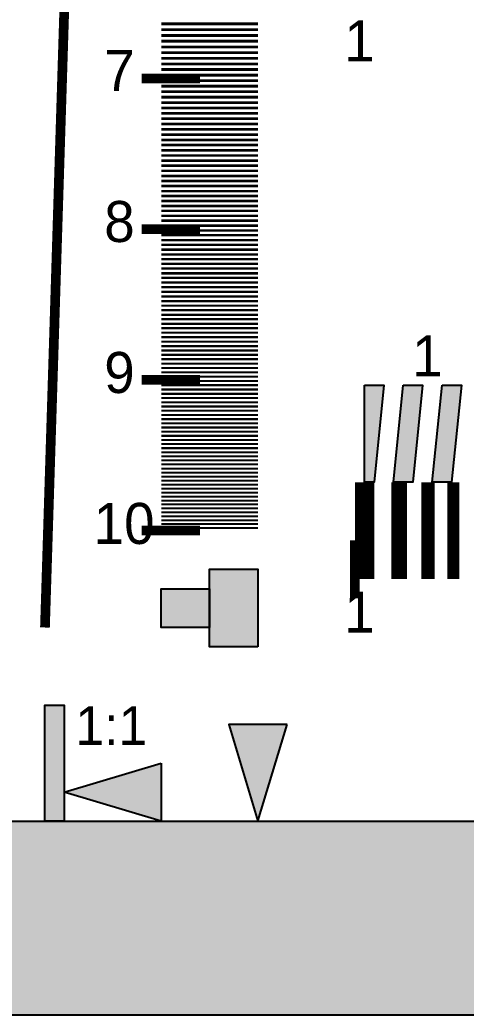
# Model space of a CAD drawing. Header units: millimetres. Extents: x 0 to 420, y 0 to 297.
# Drawn here: x 115.3 to 172.3, y 0 to 127.1 of the extents above; entities that cross this region are included whole.
import ezdxf

# ---------------------------------------------------------------- set-up
doc = ezdxf.new("R2010")
doc.units = ezdxf.units.MM
for name, color, linetype in [('FRAME', 7, 'Continuous'), ('GLUE', 1, 'Continuous'), ('LABELS', 7, 'Continuous'), ('PERIPHERY', 7, 'Continuous')]:
    doc.layers.add(name, color=color, linetype=linetype)

msp = doc.modelspace()

# ---------------------------------------------------------------- hatches: boundary and pattern name
at = {"layer": 'FRAME', "true_color": 0x000000}
h = msp.add_hatch(color=7, dxfattribs=at)
h.dxf.hatch_style = 1
h.paths.add_polyline_path([(145.75, 47.03), (139.57, 47.03), (139.57, 56.93), (145.75, 56.93), (145.75, 47.03)])
h = msp.add_hatch(color=7, dxfattribs=at)
h.dxf.hatch_style = 1
h.paths.add_polyline_path([(139.57, 49.5), (133.38, 49.5), (133.38, 54.45), (139.57, 54.45), (139.57, 49.5)])
h = msp.add_hatch(color=7, dxfattribs=at)
h.dxf.hatch_style = 1
h.paths.add_polyline_path([(121, 24.75), (118.53, 24.75), (118.53, 39.6), (121, 39.6), (121, 24.75)])
h = msp.add_hatch(color=7, dxfattribs=at)
h.dxf.hatch_style = 1
h.paths.add_polyline_path([(149.47, 37.12), (142.04, 37.12), (145.75, 24.75), (149.47, 37.12)])
h = msp.add_hatch(color=7, dxfattribs=at)
h.dxf.hatch_style = 1
h.paths.add_polyline_path([(133.38, 32.17), (133.38, 24.75), (121, 28.46), (133.38, 32.17)])
h = msp.add_hatch(color=7, dxfattribs=at)
h.dxf.hatch_style = 1
h.paths.add_polyline_path([(0, 24.75), (250.75, 24.75), (250.75, 0), (0, 0), (0, 24.75)])
at = {"layer": 'PERIPHERY', "true_color": 0x000000}
h = msp.add_hatch(color=7, dxfattribs=at)
h.dxf.hatch_style = 1
h.paths.add_polyline_path([(159.37, 80.44), (161.84, 80.44), (160.6, 68.06), (159.37, 68.06), (159.37, 80.44)])
h = msp.add_hatch(color=7, dxfattribs=at)
h.dxf.hatch_style = 1
h.paths.add_polyline_path([(164.32, 80.44), (166.79, 80.44), (165.55, 68.06), (163.08, 68.06), (164.32, 80.44)])
h = msp.add_hatch(color=7, dxfattribs=at)
h.dxf.hatch_style = 1
h.paths.add_polyline_path([(169.27, 80.44), (171.74, 80.44), (170.5, 68.06), (168.03, 68.06), (169.27, 80.44)])

# ---------------------------------------------------------------- linework, layer by layer
at = {"layer": 'FRAME', "color": 250}
for points in [[(145.75, 47.03), (139.57, 47.03), (139.57, 56.93), (145.75, 56.93), (145.75, 47.03)], [(139.57, 49.5), (133.38, 49.5), (133.38, 54.45), (139.57, 54.45), (139.57, 49.5)], [(121, 24.75), (118.53, 24.75), (118.53, 39.6), (121, 39.6), (121, 24.75)], [(149.47, 37.12), (142.04, 37.12), (145.75, 24.75), (149.47, 37.12)], [(133.38, 32.17), (133.38, 24.75), (121, 28.46), (133.38, 32.17)], [(0, 24.75), (250.75, 24.75), (250.75, 0), (0, 0), (0, 24.75)]]:
    msp.add_lwpolyline(points, close=True, dxfattribs=at)
at = {"layer": 'FRAME', "color": 250, "true_color": 0x000000}
for points in [[(145.75, 47.03), (145.75, 56.93), (139.57, 56.93)], [(139.57, 56.93), (139.57, 47.03), (145.75, 47.03)], [(139.57, 49.5), (139.57, 54.45), (133.38, 54.45)], [(133.38, 54.45), (133.38, 49.5), (139.57, 49.5)], [(121, 24.75), (121, 39.6), (118.53, 39.6)], [(118.53, 39.6), (118.53, 24.75), (121, 24.75)], [(149.47, 37.12), (142.04, 37.12), (145.75, 24.75)], [(121, 28.46), (133.38, 24.75), (133.38, 32.17)], [(0, 24.75), (0, 0), (250.75, 0)], [(250.75, 0), (250.75, 24.75), (0, 24.75)]]:
    msp.add_solid(points, dxfattribs=at)
at = {"layer": 'GLUE', "color": 1, "lineweight": 18}
msp.add_lwpolyline([(0, 0), (420, 0), (420, 297), (0, 297), (0, 0)], dxfattribs=at)
at = {"layer": 'PERIPHERY', "color": 250, "lineweight": 35}
for points, const_width in [([(124.72, 247.5), (118.53, 49.5)], 1.24), ([(145.75, 126.6), (133.38, 126.6)], 0.373), ([(145.75, 125.85), (133.38, 125.85)], 0.371), ([(145.75, 125.11), (133.38, 125.11)], 0.369), ([(145.75, 124.37), (133.38, 124.37)], 0.367), ([(145.75, 123.64), (133.38, 123.64)], 0.365), ([(145.75, 122.91), (133.38, 122.91)], 0.363), ([(145.75, 122.19), (133.38, 122.19)], 0.361), ([(145.75, 121.47), (133.38, 121.47)], 0.359), ([(145.75, 120.76), (133.38, 120.76)], 0.357), ([(138.33, 119.63), (130.9, 119.63)], 1.24), ([(145.75, 120.04), (133.38, 120.04)], 0.355), ([(145.75, 119.33), (133.38, 119.33)], 0.353), ([(145.75, 118.63), (133.38, 118.63)], 0.351), ([(145.75, 117.93), (133.38, 117.93)], 0.35), ([(145.75, 117.23), (133.38, 117.23)], 0.348), ([(145.75, 116.54), (133.38, 116.54)], 0.346), ([(145.75, 115.85), (133.38, 115.85)], 0.344), ([(145.75, 115.16), (133.38, 115.16)], 0.343), ([(145.75, 114.48), (133.38, 114.48)], 0.341), ([(145.75, 113.8), (133.38, 113.8)], 0.339), ([(145.75, 113.12), (133.38, 113.12)], 0.338), ([(145.75, 112.44), (133.38, 112.44)], 0.336), ([(145.75, 111.77), (133.38, 111.77)], 0.334), ([(145.75, 111.11), (133.38, 111.11)], 0.333), ([(145.75, 110.44), (133.38, 110.44)], 0.331), ([(145.75, 109.78), (133.38, 109.78)], 0.33), ([(145.75, 109.12), (133.38, 109.12)], 0.328), ([(145.75, 108.47), (133.38, 108.47)], 0.327), ([(145.75, 107.82), (133.38, 107.82)], 0.325), ([(145.75, 107.17), (133.38, 107.17)], 0.324), ([(145.75, 106.52), (133.38, 106.52)], 0.323), ([(145.75, 105.88), (133.38, 105.88)], 0.321), ([(145.75, 105.23), (133.38, 105.23)], 0.32), ([(145.75, 104.6), (133.38, 104.6)], 0.318), ([(145.75, 103.96), (133.38, 103.96)], 0.317), ([(145.75, 103.33), (133.38, 103.33)], 0.316), ([(145.75, 102.7), (133.38, 102.7)], 0.314), ([(145.75, 102.07), (133.38, 102.07)], 0.313), ([(138.33, 100.38), (130.9, 100.38)], 1.24), ([(145.75, 101.45), (133.38, 101.45)], 0.312), ([(145.75, 100.82), (133.38, 100.82)], 0.311), ([(145.75, 100.2), (133.38, 100.2)], 0.309), ([(145.75, 99.59), (133.38, 99.59)], 0.308), ([(145.75, 98.97), (133.38, 98.97)], 0.307), ([(145.75, 98.36), (133.38, 98.36)], 0.306), ([(145.75, 97.75), (133.38, 97.75)], 0.305), ([(145.75, 97.14), (133.38, 97.14)], 0.303), ([(145.75, 96.54), (133.38, 96.54)], 0.302), ([(145.75, 95.93), (133.38, 95.93)], 0.301), ([(145.75, 95.33), (133.38, 95.33)], 0.3), ([(145.75, 94.73), (133.38, 94.73)], 0.299), ([(145.75, 94.14), (133.38, 94.14)], 0.298), ([(145.75, 93.54), (133.38, 93.54)], 0.297), ([(145.75, 92.95), (133.38, 92.95)], 0.295), ([(145.75, 92.36), (133.38, 92.36)], 0.294), ([(145.75, 91.77), (133.38, 91.77)], 0.293), ([(145.75, 91.19), (133.38, 91.19)], 0.292), ([(145.75, 90.6), (133.38, 90.6)], 0.291), ([(145.75, 90.02), (133.38, 90.02)], 0.29), ([(145.75, 89.44), (133.38, 89.44)], 0.289), ([(145.75, 88.87), (133.38, 88.87)], 0.288), ([(145.75, 88.29), (133.38, 88.29)], 0.287), ([(145.75, 87.72), (133.38, 87.72)], 0.286), ([(145.75, 87.15), (133.38, 87.15)], 0.285), ([(145.75, 86.58), (133.38, 86.58)], 0.284), ([(145.75, 86.01), (133.38, 86.01)], 0.283), ([(145.75, 85.44), (133.38, 85.44)], 0.282), ([(145.75, 84.88), (133.38, 84.88)], 0.281), ([(145.75, 84.32), (133.38, 84.32)], 0.28), ([(145.75, 83.76), (133.38, 83.76)], 0.279), ([(145.75, 83.2), (133.38, 83.2)], 0.279), ([(145.75, 82.64), (133.38, 82.64)], 0.278), ([(138.33, 81.12), (130.9, 81.12)], 1.24), ([(145.75, 82.09), (133.38, 82.09)], 0.277), ([(145.75, 81.54), (133.38, 81.54)], 0.276), ([(145.75, 80.99), (133.38, 80.99)], 0.275), ([(145.75, 80.44), (133.38, 80.44)], 0.274), ([(145.75, 79.89), (133.38, 79.89)], 0.273), ([(145.75, 79.34), (133.38, 79.34)], 0.272), ([(145.75, 78.8), (133.38, 78.8)], 0.272), ([(145.75, 78.26), (133.38, 78.26)], 0.271), ([(145.75, 77.72), (133.38, 77.72)], 0.27), ([(145.75, 77.18), (133.38, 77.18)], 0.269), ([(145.75, 76.64), (133.38, 76.64)], 0.268), ([(145.75, 76.11), (133.38, 76.11)], 0.267), ([(145.75, 75.57), (133.38, 75.57)], 0.267), ([(145.75, 75.04), (133.38, 75.04)], 0.266), ([(145.75, 74.51), (133.38, 74.51)], 0.265), ([(145.75, 73.98), (133.38, 73.98)], 0.264), ([(145.75, 73.45), (133.38, 73.45)], 0.264), ([(145.75, 72.92), (133.38, 72.92)], 0.263), ([(145.75, 72.4), (133.38, 72.4)], 0.262), ([(145.75, 71.88), (133.38, 71.88)], 0.261), ([(145.75, 71.35), (133.38, 71.35)], 0.26), ([(145.75, 70.83), (133.38, 70.83)], 0.26), ([(145.75, 70.32), (133.38, 70.32)], 0.259), ([(145.75, 69.8), (133.38, 69.8)], 0.258), ([(145.75, 69.28), (133.38, 69.28)], 0.258), ([(145.75, 68.77), (133.38, 68.77)], 0.257), ([(159.37, 68.06), (159.37, 55.69)], 2.48), ([(163.79, 68.06), (163.79, 55.69)], 1.99), ([(167.49, 68.06), (167.49, 55.69)], 1.72), ([(170.73, 68.06), (170.73, 55.69)], 1.53), ([(145.75, 68.25), (133.38, 68.25)], 0.256), ([(145.75, 67.74), (133.38, 67.74)], 0.255), ([(145.75, 67.23), (133.38, 67.23)], 0.255), ([(145.75, 66.72), (133.38, 66.72)], 0.254), ([(145.75, 66.22), (133.38, 66.22)], 0.253), ([(145.75, 65.71), (133.38, 65.71)], 0.253), ([(145.75, 65.21), (133.38, 65.21)], 0.252), ([(145.75, 64.7), (133.38, 64.7)], 0.251), ([(145.75, 64.2), (133.38, 64.2)], 0.251), ([(145.75, 63.7), (133.38, 63.7)], 0.25), ([(138.33, 61.87), (130.9, 61.87)], 1.24), ([(145.75, 63.2), (133.38, 63.2)], 0.249), ([(145.75, 62.7), (133.38, 62.7)], 0.249), ([(145.75, 62.21), (133.38, 62.21)], 0.248), ([(158.13, 60.64), (158.13, 53.21)], 1.24)]:
    msp.add_lwpolyline(points, dxfattribs=dict(at, const_width=const_width))
at = {"layer": 'PERIPHERY', "color": 250}
for points in [[(159.37, 80.44), (161.84, 80.44), (160.6, 68.06), (159.37, 68.06), (159.37, 80.44)], [(164.32, 80.44), (166.79, 80.44), (165.55, 68.06), (163.08, 68.06), (164.32, 80.44)], [(169.27, 80.44), (171.74, 80.44), (170.5, 68.06), (168.03, 68.06), (169.27, 80.44)]]:
    msp.add_lwpolyline(points, close=True, dxfattribs=at)
at = {"layer": 'PERIPHERY', "color": 250, "true_color": 0x000000}
for points in [[(159.37, 80.44), (159.37, 68.06), (160.6, 68.06)], [(160.6, 68.06), (161.84, 80.44), (159.37, 80.44)], [(164.32, 80.44), (163.08, 68.06), (165.55, 68.06)], [(165.55, 68.06), (166.79, 80.44), (164.32, 80.44)], [(169.27, 80.44), (168.03, 68.06), (170.5, 68.06)], [(170.5, 68.06), (171.74, 80.44), (169.27, 80.44)]]:
    msp.add_solid(points, dxfattribs=at)

# ---------------------------------------------------------------- texts
at = {"layer": 'LABELS', "color": 250}
for s, height, p in [('1', 5.24, (156.78, 121.8)), ('7', 5.24, (126.1, 118.02)), ('8', 5.24, (126.1, 98.73)), ('1', 5.24, (165.45, 81.56)), ('9', 5.24, (126.1, 79.45)), ('10', 5.239, (124.75, 60.17)), ('1', 5.24, (156.78, 48.85)), ('1:1', 4.95, (122.41, 34.5))]:
    msp.add_text(s, height=height, dxfattribs=at).set_placement(p)

doc.saveas('drawing.dxf')
